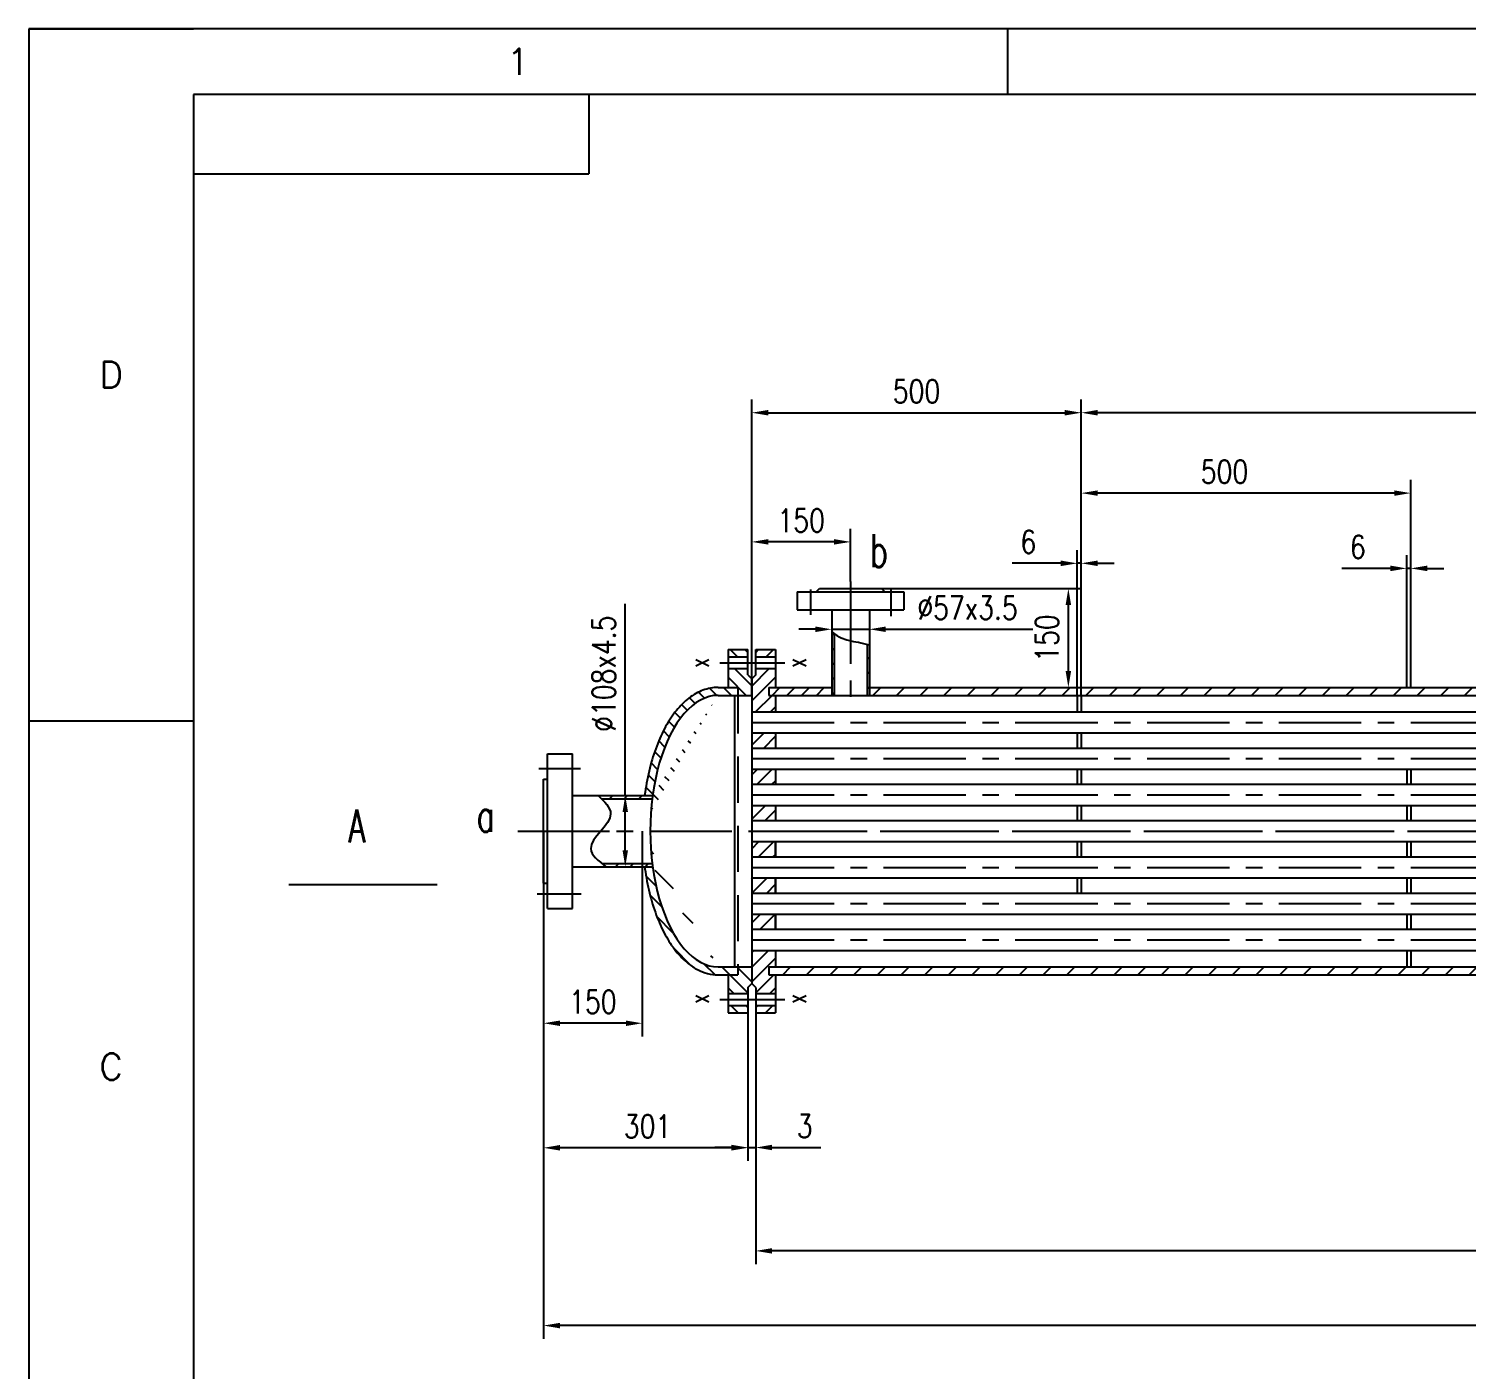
# Model space of a CAD drawing. Extents: x 138 to 6078, y 1607 to 5807.
# Drawn here: x 138 to 2319, y 3772 to 5807 of the extents above; entities that cross this region are included whole.
import ezdxf
from ezdxf.enums import TextEntityAlignment as Align

# ---------------------------------------------------------------- set-up
doc = ezdxf.new("R2010")
doc.units = 0
doc.header["$LTSCALE"] = 10
doc.linetypes.add('CENTER', pattern=[2, 1.25, -0.25, 0.25, -0.25])
doc.linetypes.add('DASHED', pattern=[0.75, 0.5, -0.25])
doc.layers.get('0').update_dxf_attribs({"linetype": 'CONTINUOUS'})
doc.layers.get('DEFPOINTS').update_dxf_attribs({"linetype": 'CONTINUOUS'})
for name, color, linetype in [('1轮廓实线层', 7, 'CONTINUOUS'), ('2细线层', 3, 'CONTINUOUS'), ('3中心线层', 1, 'CENTER'), ('4虚线层', 6, 'DASHED'), ('5剖面线层', 2, 'CONTINUOUS'), ('6文字层', 3, 'CONTINUOUS'), ('7标注层', 4, 'CONTINUOUS'), ('图框层', 7, 'CONTINUOUS')]:
    doc.layers.add(name, color=color, linetype=linetype)
doc.styles.add('PC_TEXTSTYLE', font='romans.shx', dxfattribs={"width": 0.8, "bigfont": 'hzfs.shx'})
doc.dimstyles.new('TH_GBDIM', dxfattribs={"dimscale": 10, "dimtxt": 3.5, "dimasz": 2.5, "dimexe": 2, "dimexo": 0, "dimgap": 1.5, "dimtad": 1, "dimdec": 1, "dimzin": 0, "dimtxsty": 'PC_TEXTSTYLE', "dimcen": 2.5, "dimazin": 3, "dimtfac": 0.714286, "dimtdec": 4, "dimtmove": 0, "dimatfit": 3, "dimtolj": 1, "dimtzin": 0})
pattern_1 = [(45, (0, 116.97), (-11.22532, 11.22532), [])]

# ---------------------------------------------------------------- blocks, each defined once
blk = doc.blocks.new('*D4')
at = {"color": 0, "linetype": 'BYBLOCK', "ltscale": 10}
for p, q in [((1042.8, 4526), (1042.8, 4816.9)), ((986.5, 4526), (1062.8, 4526)), ((1042.8, 4443), (1042.8, 4501)), ((986.5, 4418), (1062.8, 4418))]:
    blk.add_line(p, q, dxfattribs=at)
for points in [[(1038.7, 4501), (1047, 4501), (1042.8, 4526)], [(1038.7, 4443), (1047, 4443), (1042.8, 4418)]]:
    blk.add_solid(points, dxfattribs=at)
at = {"layer": 'DEFPOINTS', "color": 0, "linetype": 'BYBLOCK', "ltscale": 10}
for p in [(986.5, 4526), (986.5, 4418), (1042.8, 4418)]:
    blk.add_point(p, dxfattribs=at)
at = {"color": 3, "linetype": 'BYBLOCK', "ltscale": 10, "insert": (1010.3, 4710.9), "char_height": 35, "attachment_point": 5, "rotation": 90, "style": 'PC_TEXTSTYLE'}
blk.add_mtext('\\A1;∅108x4.5{}{}', dxfattribs=at)
blk = doc.blocks.new('PC_TYDH_BLOCK')
at = {"layer": '2细线层'}
for p in [(60, 0), (0, -12)]:
    blk.add_line(p, (60, -12), dxfattribs=at)
at = {"layer": '6文字层', "style": 'PC_TEXTSTYLE', "width": 1.625933}
blk.add_attdef('图样代号', text='', height=7, rotation=180, dxfattribs=at).set_placement((58.24, -2.4), (2.35, -2.4), align=Align.FIT)
blk = doc.blocks.new('*D11')
at = {"color": 0, "linetype": 'BYBLOCK', "ltscale": 10}
for p, q in [((1331.2, 4778.3), (1306.2, 4778.3)), ((1356.2, 4783.7), (1356.2, 4758.3)), ((1356.2, 4778.3), (1413.2, 4778.3)), ((1413.2, 4783.7), (1413.2, 4758.3)), ((1438.2, 4778.3), (1661.2, 4778.3))]:
    blk.add_line(p, q, dxfattribs=at)
for points in [[(1331.2, 4782.5), (1331.2, 4774.1), (1356.2, 4778.3)], [(1438.2, 4782.5), (1438.2, 4774.1), (1413.2, 4778.3)]]:
    blk.add_solid(points, dxfattribs=at)
at = {"layer": 'DEFPOINTS', "color": 0, "linetype": 'BYBLOCK', "ltscale": 10}
for p in [(1356.2, 4783.7), (1413.2, 4783.7), (1413.2, 4778.3)]:
    blk.add_point(p, dxfattribs=at)
at = {"color": 3, "linetype": 'BYBLOCK', "ltscale": 10, "insert": (1562.2, 4810.8), "char_height": 35, "attachment_point": 5, "style": 'PC_TEXTSTYLE'}
blk.add_mtext('\\A1;∅57x3.5{}{}', dxfattribs=at)
blk = doc.blocks.new('*D12')
at = {"color": 0, "linetype": 'BYBLOCK', "ltscale": 10}
for p, q in [((1234.7, 4703.3), (1234.7, 4930.9)), ((1384.7, 4850.7), (1384.7, 4930.9)), ((1359.7, 4910.9), (1259.7, 4910.9))]:
    blk.add_line(p, q, dxfattribs=at)
for points in [[(1259.7, 4915.1), (1259.7, 4906.8), (1234.7, 4910.9)], [(1359.7, 4915.1), (1359.7, 4906.8), (1384.7, 4910.9)]]:
    blk.add_solid(points, dxfattribs=at)
at = {"layer": 'DEFPOINTS', "color": 0, "linetype": 'BYBLOCK', "ltscale": 10}
for p in [(1234.7, 4910.9), (1384.7, 4850.7), (1234.7, 4703.3)]:
    blk.add_point(p, dxfattribs=at)
at = {"color": 3, "linetype": 'BYBLOCK', "ltscale": 10, "insert": (1309.7, 4943.4), "char_height": 35, "attachment_point": 5, "style": 'PC_TEXTSTYLE'}
blk.add_mtext('\\A1;150{}{}', dxfattribs=at)
blk = doc.blocks.new('*D13')
at = {"color": 0, "linetype": 'BYBLOCK', "ltscale": 10}
for p, q in [((1384.7, 4840), (1735.2, 4840)), ((1715.2, 4715), (1715.2, 4815)), ((1413.2, 4690), (1735.2, 4690))]:
    blk.add_line(p, q, dxfattribs=at)
for points in [[(1711, 4815), (1719.4, 4815), (1715.2, 4840)], [(1711, 4715), (1719.4, 4715), (1715.2, 4690)]]:
    blk.add_solid(points, dxfattribs=at)
at = {"layer": 'DEFPOINTS', "color": 0, "linetype": 'BYBLOCK', "ltscale": 10}
for p in [(1384.7, 4840), (1715.2, 4840), (1413.2, 4690)]:
    blk.add_point(p, dxfattribs=at)
at = {"color": 3, "linetype": 'BYBLOCK', "ltscale": 10, "insert": (1682.7, 4765), "char_height": 35, "attachment_point": 5, "rotation": 90, "style": 'PC_TEXTSTYLE'}
blk.add_mtext('\\A1;150{}{}', dxfattribs=at)
blk = doc.blocks.new('*D14')
at = {"color": 0, "linetype": 'BYBLOCK', "ltscale": 10}
for p, q in [((1234.7, 4678), (1234.7, 5126.9)), ((1734.7, 4678), (1734.7, 5126.9)), ((1259.7, 5106.9), (1709.7, 5106.9))]:
    blk.add_line(p, q, dxfattribs=at)
for points in [[(1259.7, 5111.1), (1259.7, 5102.7), (1234.7, 5106.9)], [(1709.7, 5111.1), (1709.7, 5102.7), (1734.7, 5106.9)]]:
    blk.add_solid(points, dxfattribs=at)
at = {"layer": 'DEFPOINTS', "color": 0, "linetype": 'BYBLOCK', "ltscale": 10}
for p in [(1734.7, 5106.9), (1234.7, 4678), (1734.7, 4678)]:
    blk.add_point(p, dxfattribs=at)
at = {"color": 3, "linetype": 'BYBLOCK', "ltscale": 10, "insert": (1484.7, 5139.4), "char_height": 35, "attachment_point": 5, "style": 'PC_TEXTSTYLE'}
blk.add_mtext('\\A1;500{}{}', dxfattribs=at)
blk = doc.blocks.new('*D15')
at = {"color": 0, "linetype": 'BYBLOCK', "ltscale": 10}
for p, q in [((1728.7, 4678), (1728.7, 4898.4)), ((1734.7, 4678), (1734.7, 4898.4)), ((1703.7, 4878.4), (1630.1, 4878.4)), ((1734.7, 4878.4), (1728.7, 4878.4)), ((1759.7, 4878.4), (1784.7, 4878.4))]:
    blk.add_line(p, q, dxfattribs=at)
for points in [[(1703.7, 4882.6), (1703.7, 4874.2), (1728.7, 4878.4)], [(1759.7, 4882.6), (1759.7, 4874.2), (1734.7, 4878.4)]]:
    blk.add_solid(points, dxfattribs=at)
at = {"layer": 'DEFPOINTS', "color": 0, "linetype": 'BYBLOCK', "ltscale": 10}
for p in [(1734.7, 4878.4), (1728.7, 4678), (1734.7, 4678)]:
    blk.add_point(p, dxfattribs=at)
at = {"color": 3, "linetype": 'BYBLOCK', "ltscale": 10, "insert": (1654.4, 4910.9), "char_height": 35, "attachment_point": 5, "style": 'PC_TEXTSTYLE'}
blk.add_mtext('\\A1;6{}{}', dxfattribs=at)
blk = doc.blocks.new('*D16')
at = {"color": 0, "linetype": 'BYBLOCK', "ltscale": 10}
for p, q in [((1734.7, 4678), (1734.7, 5004.9)), ((2234.7, 4690), (2234.7, 5004.9)), ((2209.7, 4984.9), (1759.7, 4984.9))]:
    blk.add_line(p, q, dxfattribs=at)
for points in [[(1759.7, 4989.1), (1759.7, 4980.8), (1734.7, 4984.9)], [(2209.7, 4989.1), (2209.7, 4980.8), (2234.7, 4984.9)]]:
    blk.add_solid(points, dxfattribs=at)
at = {"layer": 'DEFPOINTS', "color": 0, "linetype": 'BYBLOCK', "ltscale": 10}
for p in [(1734.7, 4984.9), (2234.7, 4690), (1734.7, 4678)]:
    blk.add_point(p, dxfattribs=at)
at = {"color": 3, "linetype": 'BYBLOCK', "ltscale": 10, "insert": (1952.1, 5017.4), "char_height": 35, "attachment_point": 5, "style": 'PC_TEXTSTYLE'}
blk.add_mtext('\\A1;500{}{}', dxfattribs=at)
blk = doc.blocks.new('*D17')
at = {"color": 0, "linetype": 'BYBLOCK', "ltscale": 10}
for p, q in [((2228.7, 4690), (2228.7, 4890.7)), ((2234.7, 4690), (2234.7, 4890.7)), ((2203.7, 4870.7), (2130.1, 4870.7)), ((2234.7, 4870.7), (2228.7, 4870.7)), ((2259.7, 4870.7), (2284.7, 4870.7))]:
    blk.add_line(p, q, dxfattribs=at)
for points in [[(2203.7, 4874.9), (2203.7, 4866.5), (2228.7, 4870.7)], [(2259.7, 4874.9), (2259.7, 4866.5), (2234.7, 4870.7)]]:
    blk.add_solid(points, dxfattribs=at)
at = {"layer": 'DEFPOINTS', "color": 0, "linetype": 'BYBLOCK', "ltscale": 10}
for p in [(2228.7, 4870.7), (2228.7, 4690), (2234.7, 4690)]:
    blk.add_point(p, dxfattribs=at)
at = {"color": 3, "linetype": 'BYBLOCK', "ltscale": 10, "insert": (2154.4, 4903.2), "char_height": 35, "attachment_point": 5, "style": 'PC_TEXTSTYLE'}
blk.add_mtext('\\A1;6{}{}', dxfattribs=at)
blk = doc.blocks.new('*D18')
at = {"color": 0, "linetype": 'BYBLOCK', "ltscale": 10}
for p, q in [((1734.7, 4678), (1734.7, 5126.9)), ((3234.7, 4690), (3234.7, 5126.9)), ((3209.7, 5106.9), (1759.7, 5106.9))]:
    blk.add_line(p, q, dxfattribs=at)
for points in [[(1759.7, 5111.1), (1759.7, 5102.7), (1734.7, 5106.9)], [(3209.7, 5111.1), (3209.7, 5102.7), (3234.7, 5106.9)]]:
    blk.add_solid(points, dxfattribs=at)
at = {"layer": 'DEFPOINTS', "color": 0, "linetype": 'BYBLOCK', "ltscale": 10}
for p in [(1734.7, 5106.9), (3234.7, 4690), (1734.7, 4678)]:
    blk.add_point(p, dxfattribs=at)
at = {"color": 3, "linetype": 'BYBLOCK', "ltscale": 10, "insert": (2484.7, 5139.4), "char_height": 35, "attachment_point": 5, "style": 'PC_TEXTSTYLE'}
blk.add_mtext('\\A1;3x500=1500{}{}', dxfattribs=at)
blk = doc.blocks.new('*D20')
at = {"color": 0, "linetype": 'BYBLOCK', "ltscale": 10}
for p, q in [((918.7, 4472), (918.7, 4160.5)), ((1068.7, 4472), (1068.7, 4160.5)), ((1043.7, 4180.5), (943.7, 4180.5))]:
    blk.add_line(p, q, dxfattribs=at)
for points in [[(943.7, 4184.6), (943.7, 4176.3), (918.7, 4180.5)], [(1043.7, 4184.6), (1043.7, 4176.3), (1068.7, 4180.5)]]:
    blk.add_solid(points, dxfattribs=at)
at = {"layer": 'DEFPOINTS', "color": 0, "linetype": 'BYBLOCK', "ltscale": 10}
for p in [(918.7, 4472), (1068.7, 4472), (918.7, 4180.5)]:
    blk.add_point(p, dxfattribs=at)
at = {"color": 3, "linetype": 'BYBLOCK', "ltscale": 10, "insert": (993.7, 4213), "char_height": 35, "attachment_point": 5, "style": 'PC_TEXTSTYLE'}
blk.add_mtext('\\A1;150{}{}', dxfattribs=at)
blk = doc.blocks.new('*D21')
at = {"color": 0, "linetype": 'BYBLOCK', "ltscale": 10}
for p, q in [((918.7, 4472), (918.7, 3971.5)), ((1228.7, 4196.5), (1228.7, 3971.5)), ((1203.7, 3991.5), (943.7, 3991.5))]:
    blk.add_line(p, q, dxfattribs=at)
for points in [[(943.7, 3995.7), (943.7, 3987.3), (918.7, 3991.5)], [(1203.7, 3995.7), (1203.7, 3987.3), (1228.7, 3991.5)]]:
    blk.add_solid(points, dxfattribs=at)
at = {"layer": 'DEFPOINTS', "color": 0, "linetype": 'BYBLOCK', "ltscale": 10}
for p in [(918.7, 4472), (1228.7, 4196.5), (918.7, 3991.5)]:
    blk.add_point(p, dxfattribs=at)
at = {"color": 3, "linetype": 'BYBLOCK', "ltscale": 10, "insert": (1076.7, 4024), "char_height": 35, "attachment_point": 5, "style": 'PC_TEXTSTYLE'}
blk.add_mtext('\\A1;301{}{}', dxfattribs=at)
blk = doc.blocks.new('*D22')
at = {"color": 0, "linetype": 'BYBLOCK', "ltscale": 10}
for p, q in [((1228.7, 4196.5), (1228.7, 3971.9)), ((1240.7, 4196.5), (1240.7, 3971.9)), ((1203.7, 3991.9), (1178.7, 3991.9)), ((1228.7, 3991.9), (1240.7, 3991.9)), ((1265.7, 3991.9), (1339.4, 3991.9))]:
    blk.add_line(p, q, dxfattribs=at)
for points in [[(1203.7, 3996.1), (1203.7, 3987.8), (1228.7, 3991.9)], [(1265.7, 3996.1), (1265.7, 3987.8), (1240.7, 3991.9)]]:
    blk.add_solid(points, dxfattribs=at)
at = {"layer": 'DEFPOINTS', "color": 0, "linetype": 'BYBLOCK', "ltscale": 10}
for p in [(1228.7, 4196.5), (1240.7, 4196.5), (1240.7, 3991.9)]:
    blk.add_point(p, dxfattribs=at)
at = {"color": 3, "linetype": 'BYBLOCK', "ltscale": 10, "insert": (1315.1, 4024.4), "char_height": 35, "attachment_point": 5, "style": 'PC_TEXTSTYLE'}
blk.add_mtext('\\A1;3{}{}', dxfattribs=at)
blk = doc.blocks.new('*D23')
at = {"color": 0, "linetype": 'BYBLOCK', "ltscale": 10}
for p, q in [((1240.7, 4313.5), (1240.7, 3932)), ((3731.7, 4313.5), (3731.7, 3932)), ((3706.7, 3952), (1265.7, 3952))]:
    blk.add_line(p, q, dxfattribs=at)
for points in [[(1265.7, 3956.2), (1265.7, 3947.9), (1240.7, 3952)], [(3706.7, 3956.2), (3706.7, 3947.9), (3731.7, 3952)]]:
    blk.add_solid(points, dxfattribs=at)
at = {"layer": 'DEFPOINTS', "color": 0, "linetype": 'BYBLOCK', "ltscale": 10}
for p in [(1240.7, 4313.5), (3731.7, 4313.5), (1240.7, 3952)]:
    blk.add_point(p, dxfattribs=at)
at = {"color": 3, "linetype": 'BYBLOCK', "ltscale": 10, "insert": (2486.2, 3984.5), "char_height": 35, "attachment_point": 5, "style": 'PC_TEXTSTYLE'}
blk.add_mtext('\\A1;2500{}{}', dxfattribs=at)
blk = doc.blocks.new('*D24')
at = {"color": 0, "linetype": 'BYBLOCK', "ltscale": 10}
for p, q in [((918.7, 4589), (918.7, 3818.7)), ((4050.7, 4589), (4050.7, 3818.7)), ((4025.7, 3838.7), (943.7, 3838.7))]:
    blk.add_line(p, q, dxfattribs=at)
for points in [[(943.7, 3842.9), (943.7, 3834.5), (918.7, 3838.7)], [(4025.7, 3842.9), (4025.7, 3834.5), (4050.7, 3838.7)]]:
    blk.add_solid(points, dxfattribs=at)
at = {"layer": 'DEFPOINTS', "color": 0, "linetype": 'BYBLOCK', "ltscale": 10}
for p in [(918.7, 4589), (4050.7, 4589), (918.7, 3838.7)]:
    blk.add_point(p, dxfattribs=at)
at = {"color": 3, "linetype": 'BYBLOCK', "ltscale": 10, "insert": (2484.7, 3871.2), "char_height": 35, "attachment_point": 5, "style": 'PC_TEXTSTYLE'}
blk.add_mtext('\\A1;3108{}{}', dxfattribs=at)

msp = doc.modelspace()

# ---------------------------------------------------------------- hatches: boundary and pattern name
at = {"layer": '5剖面线层', "ltscale": 10}
h = msp.add_hatch(dxfattribs=at)
h.set_pattern_fill('ANSI31', color=256, scale=5, style=0)
h.set_pattern_definition(pattern_1)
edge = h.paths.add_edge_path()
edge.add_spline(control_points=[(1359.72, 4888.74), (1358.59, 4889.55), (1357.42, 4890.43), (1356.22, 4891.38)], knot_values=[22.3236651, 22.3236651, 22.3236651, 22.3236651, 23.8239115, 23.8239115, 23.8239115, 23.8239115], degree=3, periodic=0)
edge.add_line((1356.22, 4891.38), (1356.22, 4795.01))
edge.add_line((1356.22, 4795.01), (1359.72, 4795.01))
edge.add_line((1359.72, 4795.01), (1359.72, 4888.74))
edge = h.paths.add_edge_path()
edge.add_spline(control_points=[(1413.22, 4871.44), (1412.01, 4871.81), (1410.85, 4872.16), (1409.72, 4872.47)], knot_values=[56.8584505, 56.8584505, 56.8584505, 56.8584505, 59.0071682, 59.0071682, 59.0071682, 59.0071682], degree=3, periodic=0)
edge.add_line((1409.72, 4872.47), (1409.72, 4795.01))
edge.add_line((1409.72, 4795.01), (1413.22, 4795.01))
edge.add_line((1413.22, 4795.01), (1413.22, 4871.44))
h = msp.add_hatch(dxfattribs=at)
h.set_pattern_fill('ANSI31', color=256, scale=5, angle=90, style=0)
h.set_pattern_definition([(135, (0, 116.97), (-11.22532, -11.22532), [])])
h.paths.add_polyline_path([(1198.72, 4864.51), (1198.72, 4853.51), (1228.72, 4853.51), (1228.72, 4864.51)])
h.paths.add_polyline_path([(1213.72, 4807.01), (1213.72, 4795.01), (1234.72, 4795.01), (1234.72, 4820.23), (1228.72, 4826.23), (1228.72, 4835.51), (1198.72, 4835.51), (1198.72, 4807.01)])
edge = h.paths.add_edge_path()
edge.add_spline(control_points=[(1183.72, 4807.01), (1179.84, 4807.01), (1175.95, 4806.65), (1168.28, 4805.24), (1164.48, 4804.19), (1157.04, 4801.43), (1153.4, 4799.72), (1146.29, 4795.71), (1142.83, 4793.4), (1132.71, 4785.63), (1126.36, 4779.32), (1114.55, 4764.79), (1109.07, 4756.56), (1099.07, 4738.45), (1094.54, 4728.56), (1086.51, 4707.44), (1083, 4696.2), (1077.1, 4672.71), (1074.7, 4660.46), (1072.65, 4646.27), (1072.43, 4644.64), (1072.21, 4643.01)], knot_values=[0, 0, 0, 0, 0.0916884, 0.0916884, 0.1833767, 0.1833767, 0.2750651, 0.2750651, 0.3667534, 0.3667534, 0.5513163, 0.5513163, 0.7358791, 0.7358791, 0.9204419, 0.9204419, 1.1050048, 1.1050048, 1.2895676, 1.2895676, 1.313429, 1.313429, 1.313429, 1.313429], degree=3, periodic=0)
edge.add_line((1072.21, 4643.01), (1084.32, 4643.01))
edge.add_ellipse((1183.72, 4589.01), major_axis=(0, 206), ratio=0.5, start_angle=0, end_angle=74.80316, ccw=False)
edge.add_line((1183.72, 4795.01), (1213.72, 4795.01))
edge.add_line((1213.72, 4795.01), (1213.72, 4807.01))
edge.add_line((1213.72, 4807.01), (1183.72, 4807.01))
edge = h.paths.add_edge_path()
edge.add_ellipse((1183.72, 4589.01), major_axis=(0, 206), ratio=0.5, start_angle=105.19684, end_angle=180, ccw=False)
edge.add_line((1084.32, 4535.01), (1072.21, 4535.01))
edge.add_spline(control_points=[(1072.21, 4535.01), (1072.35, 4533.97), (1072.49, 4532.94), (1074.39, 4519.32), (1076.74, 4507.03), (1082.53, 4483.45), (1085.99, 4472.15), (1093.93, 4450.9), (1098.41, 4440.94), (1108.32, 4422.67), (1113.75, 4414.36), (1125.48, 4399.64), (1131.79, 4393.24), (1143.04, 4384.37), (1147.75, 4381.3), (1157.51, 4376.3), (1162.55, 4374.35), (1172.86, 4371.72), (1178.11, 4371.04), (1183.49, 4371.01), (1183.6, 4371.01), (1183.72, 4371.01)], knot_values=[1.8281635, 1.8281635, 1.8281635, 1.8281635, 1.8432561, 1.8432561, 2.027819, 2.027819, 2.2123818, 2.2123818, 2.3969447, 2.3969447, 2.5815075, 2.5815075, 2.7660704, 2.7660704, 2.890348, 2.890348, 3.0146257, 3.0146257, 3.1389033, 3.1389033, 3.1415927, 3.1415927, 3.1415927, 3.1415927], degree=3, periodic=0)
edge.add_line((1183.72, 4371.01), (1213.72, 4371.01))
edge.add_line((1213.72, 4371.01), (1213.72, 4383.01))
edge.add_line((1213.72, 4383.01), (1183.72, 4383.01))
h.paths.add_polyline_path([(1228.72, 4342.51), (1228.72, 4351.78), (1234.72, 4357.78), (1234.72, 4383.01), (1213.72, 4383.01), (1213.72, 4371.01), (1198.72, 4371.01), (1198.72, 4342.51)])
h.paths.add_polyline_path([(1228.72, 4313.51), (1228.72, 4324.51), (1198.72, 4324.51), (1198.72, 4313.51)])
h = msp.add_hatch(dxfattribs=at)
h.set_pattern_fill('ANSI31', color=256, scale=5, style=0)
h.set_pattern_definition(pattern_1)
h.paths.add_polyline_path([(1270.72, 4853.51), (1270.72, 4864.51), (1240.72, 4864.51), (1240.72, 4853.51)])
h.paths.add_polyline_path([(1234.72, 4820.23), (1234.72, 4770.01), (1270.72, 4770.01), (1270.72, 4795.01), (1260.72, 4795.01), (1260.72, 4807.01), (1270.72, 4807.01), (1270.72, 4835.51), (1240.72, 4835.51), (1240.72, 4826.23)])
h.paths.add_polyline_path([(1234.72, 4357.78), (1240.72, 4351.78), (1240.72, 4342.51), (1270.72, 4342.51), (1270.72, 4371.01), (1260.72, 4371.01), (1260.72, 4383.01), (1270.72, 4383.01), (1270.72, 4408.01), (1234.72, 4408.01)])
h.paths.add_polyline_path([(1270.72, 4313.51), (1270.72, 4324.51), (1240.72, 4324.51), (1240.72, 4313.51)])
h = msp.add_hatch(dxfattribs=at)
h.set_pattern_fill('ANSI31', color=256, scale=5, style=0)
h.set_pattern_definition(pattern_1)
h.paths.add_polyline_path([(1260.72, 4807.01), (1260.72, 4795.01), (1356.22, 4795.01), (1356.22, 4807.01)])
h = msp.add_hatch(dxfattribs=at)
h.set_pattern_fill('ANSI31', color=256, scale=8, style=0)
h.paths.add_polyline_path([(3708.72, 4807.01), (1413.22, 4807.01), (1413.22, 4795.01), (3708.72, 4795.01)])
h.paths.add_polyline_path([(3556.22, 4383.01), (1260.72, 4383.01), (1260.72, 4371.01), (3556.22, 4371.01)])
h = msp.add_hatch(dxfattribs=at)
h.set_pattern_fill('ANSI31', color=256, scale=5, style=0)
h.set_pattern_definition(pattern_1)
h.paths.add_polyline_path([(1270.72, 4715.01), (1270.72, 4738.01), (1234.72, 4738.01), (1234.72, 4715.01)])
h.paths.add_polyline_path([(1270.72, 4660.01), (1270.72, 4683.01), (1234.72, 4683.01), (1234.72, 4660.01)])
h.paths.add_polyline_path([(1234.72, 4628.01), (1234.72, 4605.01), (1270.72, 4605.01), (1270.72, 4628.01)])
h.paths.add_polyline_path([(1234.72, 4573.01), (1234.72, 4550.01), (1270.72, 4550.01), (1270.72, 4573.01)])
h.paths.add_polyline_path([(1270.72, 4495.01), (1270.72, 4518.01), (1234.72, 4518.01), (1234.72, 4495.01)])
h.paths.add_polyline_path([(1234.72, 4463.01), (1234.72, 4440.01), (1270.72, 4440.01), (1270.72, 4463.01)])
at = {"layer": '5剖面线层', "ltscale": 14}
h = msp.add_hatch(dxfattribs=at)
h.set_pattern_fill('ANSI31', color=256, scale=5, style=0)
h.set_pattern_definition(pattern_1)
edge = h.paths.add_edge_path()
edge.add_ellipse((1183.72, 4589.01), major_axis=(0, 206), ratio=0.5, start_angle=74.80316, end_angle=76.23949, ccw=False)
edge.add_line((1084.32, 4643.01), (1001.65, 4643.01))
edge.add_spline(control_points=[(1001.65, 4643.01), (1003.38, 4641.34), (1005.11, 4639.68), (1006.78, 4638.01)], knot_values=[0, 0, 0, 0, 6.1512057, 6.1512057, 6.1512057, 6.1512057], degree=3, periodic=0)
edge.add_line((1006.78, 4638.01), (1083.67, 4638.01))
edge = h.paths.add_edge_path()
edge.add_ellipse((1183.72, 4589.01), major_axis=(0, 206), ratio=0.5, start_angle=103.76051, end_angle=105.19684, ccw=False)
edge.add_line((1083.67, 4540.01), (1007.11, 4540.01))
edge.add_spline(control_points=[(1007.11, 4540.01), (1009.17, 4538.34), (1011.3, 4536.67), (1013.43, 4535.01)], knot_values=[123.5565528, 123.5565528, 123.5565528, 123.5565528, 130.2932524, 130.2932524, 130.2932524, 130.2932524], degree=3, periodic=0)
edge.add_line((1013.43, 4535.01), (1084.32, 4535.01))

# ---------------------------------------------------------------- linework, layer by layer
at = {"ltscale": 14}
for p, q in [((1198.72, 4864.51), (1198.72, 4807.01)), ((1198.72, 4864.51), (1228.72, 4864.51)), ((1228.72, 4826.23), (1228.72, 4864.51)), ((1240.72, 4864.51), (1270.72, 4864.51)), ((1240.72, 4826.23), (1240.72, 4864.51)), ((1270.72, 4864.51), (1270.72, 4807.01)), ((1198.72, 4853.51), (1228.72, 4853.51)), ((1240.72, 4853.51), (1270.72, 4853.51)), ((1198.72, 4835.51), (1228.72, 4835.51)), ((1228.72, 4826.23), (1234.72, 4820.23)), ((1240.72, 4826.23), (1234.72, 4820.23)), ((1240.72, 4835.51), (1270.72, 4835.51)), ((1183.72, 4807.01), (1213.72, 4807.01)), ((1234.72, 4820.23), (1234.72, 4357.78)), ((1260.72, 4807.01), (1356.22, 4807.01)), ((1260.72, 4807.01), (1260.72, 4795.01)), ((1413.22, 4807.01), (3708.72, 4807.01)), ((1183.72, 4795.01), (1234.72, 4795.01)), ((1208.72, 4795.01), (1208.72, 4383.01)), ((1260.72, 4795.01), (3708.72, 4795.01)), ((1270.72, 4795.01), (1270.72, 4770.01)), ((1728.72, 4795.01), (1728.72, 4770.01)), ((1734.72, 4795.01), (1734.72, 4770.01)), ((1270.72, 4738.01), (1270.72, 4715.01)), ((1728.72, 4738.01), (1728.72, 4715.01)), ((1734.72, 4738.01), (1734.72, 4715.01)), ((1270.72, 4683.01), (1270.72, 4660.01)), ((1728.72, 4683.01), (1728.72, 4660.01)), ((1734.72, 4683.01), (1734.72, 4660.01)), ((2228.72, 4683.01), (2228.72, 4660.01)), ((2234.72, 4683.01), (2234.72, 4660.01)), ((1270.72, 4628.01), (1270.72, 4605.01)), ((1728.72, 4628.01), (1728.72, 4605.01)), ((1734.72, 4628.01), (1734.72, 4605.01)), ((2228.72, 4628.01), (2228.72, 4605.01)), ((2234.72, 4628.01), (2234.72, 4605.01)), ((1270.72, 4573.01), (1270.72, 4550.01)), ((1270.72, 4550.01), (1270.72, 4573.01)), ((1728.72, 4573.01), (1728.72, 4550.01)), ((1734.72, 4573.01), (1734.72, 4550.01)), ((2228.72, 4573.01), (2228.72, 4550.01)), ((2234.72, 4573.01), (2234.72, 4550.01)), ((1270.72, 4495.01), (1270.72, 4518.01)), ((1270.72, 4518.01), (1270.72, 4495.01)), ((1728.72, 4518.01), (1728.72, 4495.01)), ((1734.72, 4518.01), (1734.72, 4495.01)), ((2228.72, 4518.01), (2228.72, 4495.01)), ((2234.72, 4518.01), (2234.72, 4495.01)), ((1270.72, 4440.01), (1270.72, 4463.01)), ((1270.72, 4463.01), (1270.72, 4440.01)), ((2228.72, 4463.01), (2228.72, 4440.01)), ((2234.72, 4463.01), (2234.72, 4440.01)), ((1270.72, 4408.01), (1270.72, 4383.01)), ((2228.72, 4408.01), (2228.72, 4383.01)), ((2234.72, 4408.01), (2234.72, 4383.01)), ((1183.72, 4383.01), (1234.72, 4383.01)), ((1183.72, 4371.01), (1213.72, 4371.01)), ((1198.72, 4371.01), (1198.72, 4313.51)), ((1260.72, 4383.01), (3708.72, 4383.01)), ((1260.72, 4383.01), (1260.72, 4371.01)), ((1260.72, 4371.01), (3556.22, 4371.01)), ((1270.72, 4371.01), (1270.72, 4313.51)), ((1198.72, 4342.51), (1228.72, 4342.51)), ((1228.72, 4351.78), (1234.72, 4357.78)), ((1228.72, 4351.78), (1228.72, 4313.51)), ((1240.72, 4351.78), (1234.72, 4357.78)), ((1240.72, 4351.78), (1240.72, 4313.51)), ((1240.72, 4342.51), (1270.72, 4342.51)), ((1198.72, 4324.51), (1228.72, 4324.51)), ((1240.72, 4324.51), (1270.72, 4324.51)), ((1198.72, 4313.51), (1228.72, 4313.51)), ((1208.72, 4313.51), (1228.72, 4313.51)), ((1240.72, 4313.51), (1270.72, 4313.51)), ((1240.72, 4313.51), (1270.72, 4313.51))]:
    msp.add_line(p, q, dxfattribs=at)
at = {"ltscale": 10}
for p, q in [((1234.72, 4770.01), (2840.72, 4770.01)), ((1234.72, 4738.01), (2840.72, 4738.01)), ((1234.72, 4715.01), (3734.72, 4715.01)), ((924.72, 4706.51), (962.72, 4706.51)), ((924.72, 4471.51), (924.72, 4706.51)), ((962.72, 4471.51), (962.72, 4706.51)), ((918.72, 4510.01), (918.72, 4668.01)), ((918.72, 4668.01), (924.72, 4668.01)), ((1234.72, 4683.01), (3734.72, 4683.01)), ((1234.72, 4660.01), (3734.72, 4660.01)), ((962.72, 4643.01), (1084.32, 4643.01)), ((1006.78, 4638.01), (1084.32, 4638.01)), ((1234.72, 4628.01), (3734.72, 4628.01)), ((1234.72, 4605.01), (3734.72, 4605.01)), ((1234.72, 4573.01), (3734.72, 4573.01)), ((1007.11, 4540.01), (1084.32, 4540.01)), ((1234.72, 4550.01), (3734.72, 4550.01)), ((962.72, 4535.01), (1084.32, 4535.01)), ((1234.72, 4518.01), (3734.72, 4518.01)), ((918.72, 4510.01), (924.72, 4510.01)), ((1234.72, 4495.01), (3734.72, 4495.01)), ((924.72, 4471.51), (962.72, 4471.51)), ((1234.72, 4463.01), (3734.72, 4463.01)), ((1234.72, 4440.01), (3228.72, 4440.01)), ((1234.72, 4408.01), (3228.72, 4408.01))]:
    msp.add_line(p, q, dxfattribs=at)
at = {"ltscale": 14}
msp.add_ellipse((1183.72, 4589.01), major_axis=(0, 206), ratio=0.5, start_param=0, end_param=3.1415927, dxfattribs=at)
for points, knots in [([(1183.72, 4807.01), (1179.84, 4807.01), (1175.95, 4806.65), (1168.28, 4805.24), (1164.48, 4804.19), (1157.04, 4801.43), (1153.4, 4799.72), (1146.29, 4795.71), (1142.83, 4793.4), (1132.71, 4785.63), (1126.36, 4779.32), (1114.55, 4764.79), (1109.07, 4756.56), (1099.07, 4738.45), (1094.54, 4728.56), (1086.51, 4707.44), (1083, 4696.2), (1077.1, 4672.71), (1074.7, 4660.46), (1072.65, 4646.27), (1072.43, 4644.64), (1072.21, 4643.01)], [0, 0, 0, 0, 0.0916884, 0.0916884, 0.1833767, 0.1833767, 0.2750651, 0.2750651, 0.3667534, 0.3667534, 0.5513163, 0.5513163, 0.7358791, 0.7358791, 0.9204419, 0.9204419, 1.1050048, 1.1050048, 1.2895676, 1.2895676, 1.313429, 1.313429, 1.313429, 1.313429]), ([(1072.21, 4535.01), (1072.35, 4533.97), (1072.49, 4532.94), (1074.39, 4519.32), (1076.74, 4507.03), (1082.53, 4483.45), (1085.99, 4472.15), (1093.93, 4450.9), (1098.41, 4440.94), (1108.32, 4422.67), (1113.75, 4414.36), (1125.48, 4399.64), (1131.79, 4393.24), (1143.04, 4384.37), (1147.75, 4381.3), (1157.51, 4376.3), (1162.55, 4374.35), (1172.86, 4371.72), (1178.11, 4371.04), (1183.49, 4371.01), (1183.6, 4371.01), (1183.72, 4371.01)], [1.8281635, 1.8281635, 1.8281635, 1.8281635, 1.8432561, 1.8432561, 2.027819, 2.027819, 2.2123818, 2.2123818, 2.3969447, 2.3969447, 2.5815075, 2.5815075, 2.7660704, 2.7660704, 2.890348, 2.890348, 3.0146257, 3.0146257, 3.1389033, 3.1389033, 3.1415927, 3.1415927, 3.1415927, 3.1415927])]:
    msp.add_open_spline(points, degree=3, knots=knots, dxfattribs=at)
at = {"layer": '1轮廓实线层', "ltscale": 10}
for p, q in [((1303.72, 4952.01), (1465.72, 4952.01)), ((1303.72, 4952.01), (1303.72, 4925.01)), ((1332.72, 4952.01), (1337.72, 4957.01)), ((1337.72, 4957.01), (1431.72, 4957.01)), ((1436.72, 4952.01), (1431.72, 4957.01)), ((1465.72, 4952.01), (1465.72, 4925.01)), ((1303.72, 4925.01), (1465.72, 4925.01)), ((1356.22, 4925.01), (1356.22, 4795.01)), ((1413.22, 4925.01), (1413.22, 4795.01)), ((1359.72, 4888.74), (1359.72, 4795.01)), ((1409.72, 4872.47), (1409.72, 4795.01))]:
    msp.add_line(p, q, dxfattribs=at)
at = {"layer": '2细线层', "ltscale": 10}
msp.add_open_spline([(1356.22, 4891.38), (1367.25, 4882.67), (1387.38, 4876.04), (1400.31, 4875.45), (1413.22, 4871.44)], degree=3, knots=[22.3236651, 22.3236651, 22.3236651, 22.3236651, 36.0261585, 59.0071682, 59.0071682, 59.0071682, 59.0071682], dxfattribs=at)
at = {"layer": '2细线层', "ltscale": 14}
msp.add_spline([(1001.65, 4643.01), (1020.61, 4615.14), (990.38, 4562.41), (1013.43, 4535.01)], degree=3, dxfattribs=at)
at = {"layer": '3中心线层', "ltscale": 10}
for p, q in [((1323.72, 4955.55), (1323.72, 4917.32)), ((1384.72, 4967.69), (1384.72, 4785.5)), ((1445.72, 4954.91), (1445.72, 4914.95)), ((1234.72, 4754.01), (2852.41, 4754.01)), ((1234.72, 4699.01), (3734.72, 4699.01)), ((911.89, 4684.01), (974.65, 4684.01)), ((1234.72, 4644.01), (3734.72, 4644.01)), ((879.67, 4589.01), (4038.46, 4589.01)), ((901.43, 4589.01), (1018.72, 4589.01)), ((1234.72, 4589.01), (3734.72, 4589.01)), ((1234.72, 4534.01), (3734.72, 4534.01)), ((908.9, 4494.01), (976.14, 4494.01)), ((1234.72, 4479.01), (3734.72, 4479.01)), ((1234.72, 4424.01), (3390.7, 4424.01))]:
    msp.add_line(p, q, dxfattribs=at)
at = {"layer": '3中心线层', "ltscale": 14}
for p, q in [((1186.27, 4844.51), (1285.14, 4844.51)), ((1186.27, 4333.51), (1285.14, 4333.51)), ((1186.27, 4333.51), (1285.14, 4333.51))]:
    msp.add_line(p, q, dxfattribs=at)
at = {"layer": '4虚线层', "ltscale": 14}
msp.add_line((1213.72, 4807.01), (1213.72, 4371.01), dxfattribs=at)
at = {"layer": '6文字层', "ltscale": 14}
msp.add_line((532.2, 4507.99), (757.32, 4507.99), dxfattribs=at)
msp.add_lwpolyline([(757.32, 4507.99, 0, 3, 0), (657, 4507.99, 3, 3, 0)], format="xyseb", dxfattribs=at)
at = {"layer": '图框层', "color": 3, "ltscale": 10}
for p, q in [((6077.67, 5806.51), (137.67, 5806.51)), ((137.67, 5806.51), (137.67, 1606.51)), ((137.67, 5806.51), (387.67, 5806.51)), ((137.67, 4756.51), (387.67, 4756.51))]:
    msp.add_line(p, q, dxfattribs=at)
at = {"layer": '图框层', "color": 3}
for p, q in [((137.67, 5806.51), (137.67, 5706.51)), ((1622.67, 5806.51), (1622.67, 5706.51))]:
    msp.add_line(p, q, dxfattribs=at)
at = {"layer": '图框层', "color": 7, "ltscale": 10}
for p, q in [((5977.67, 5706.51), (387.67, 5706.51)), ((387.67, 5706.51), (387.67, 1706.51))]:
    msp.add_line(p, q, dxfattribs=at)

# ---------------------------------------------------------------- block references
at = {"layer": '图框层', "ltscale": 10, "xscale": 10, "yscale": 10, "zscale": 10}
msp.add_blockref('PC_TYDH_BLOCK', (387.67, 5706.51), dxfattribs=at)

# ---------------------------------------------------------------- texts
at = {"layer": '6文字层', "ltscale": 10, "style": 'PC_TEXTSTYLE', "width": 0.667}
msp.add_text('b', height=50, dxfattribs=at).set_placement((1414.1, 4989.63))
for p in [(1169.81, 4837.25), (1317.16, 4837.25), (1169.81, 4327.43), (1317.16, 4327.43)]:
    msp.add_text('x', height=30, rotation=90, dxfattribs=at).set_placement(p)
at = {"layer": '6文字层', "ltscale": 14, "style": 'PC_TEXTSTYLE', "width": 0.667}
for s, p in [('A', (622.74, 4571.57)), ('a', (817.42, 4587.79))]:
    msp.add_text(s, height=50, dxfattribs=at).set_placement(p)
at = {"layer": '图框层', "color": 3, "style": 'PC_TEXTSTYLE'}
for s, p in [('1', (880.17, 5756.51)), ('D', (262.67, 5281.51)), ('C', (262.67, 4231.51))]:
    msp.add_text(s, height=40, dxfattribs=at).set_placement(p, align=Align.MIDDLE)

# ---------------------------------------------------------------- dimensions: what is measured, and where the dimension line sits
at = {"layer": '7标注层', "ltscale": 10}
for base, p1, p2, text, picture, middle in [((1734.72, 5223.88), (1234.72, 4795.01), (1734.72, 4795.01), '500{}{}', '*D14', (1484.72, 5223.88)), ((1734.72, 5223.88), (3234.72, 4807.01), (1734.72, 4795.01), '3x500=1500{}{}', '*D18', (2484.72, 5223.88)), ((1734.72, 5101.92), (2234.72, 4807.01), (1734.72, 4795.01), '500{}{}', '*D16', (1952.05, 5101.92)), ((1734.72, 4995.37), (1728.72, 4795.01), (1734.72, 4795.01), '6{}{}', '*D15', (1654.38, 4995.37)), ((2228.72, 4987.66), (2234.72, 4807.01), (2228.72, 4807.01), '6{}{}', '*D17', (2154.38, 4987.66)), ((918.72, 4108.46), (1228.72, 4313.51), (918.72, 4589.01), '301{}{}', '*D21', (1076.72, 4108.46))]:
    dim = msp.add_linear_dim(base=base, p1=p1, p2=p2, text=text, dimstyle='TH_GBDIM', override={"dimgap": 1.5, "dimtad": 1, "dimjust": 0, "dimse1": 0, "dimse2": 0, "dimsd1": 0, "dimsd2": 0, "dimclrt": 3, "dimtvp": 0}, dxfattribs=at)
    dim.commit()
    dim.dimension.update_dxf_attribs({"geometry": picture, "text_midpoint": middle, "dimtype": 160, "insert": (0, 116.97)})
for base, p1, p2, text, picture, middle in [((1234.72, 5027.91), (1384.72, 4967.69), (1234.72, 4820.23), '150{}{}', '*D12', (1309.72, 5060.41)), ((918.72, 4297.42), (1068.72, 4589.01), (918.72, 4589.01), '150{}{}', '*D20', (993.72, 4329.92)), ((1240.72, 4108.91), (1228.72, 4313.51), (1240.72, 4313.51), '3{}{}', '*D22', (1315.05, 4141.41))]:
    dim = msp.add_linear_dim(base=base, p1=p1, p2=p2, text=text, dimstyle='TH_GBDIM', override={"dimgap": 1.5, "dimtad": 1, "dimjust": 0, "dimse1": 0, "dimse2": 0, "dimsd1": 0, "dimsd2": 0, "dimclrt": 3, "dimtvp": 0}, dxfattribs=at)
    dim.commit()
    dim.dimension.update_dxf_attribs({"geometry": picture, "text_midpoint": middle, "insert": (0, 116.97)})
dim = msp.add_linear_dim(base=(1715.21, 4957.01), p1=(1413.22, 4807.01), p2=(1384.72, 4957.01), angle=90, text='150{}{}', dimstyle='TH_GBDIM', override={"dimgap": 1.5, "dimtad": 1, "dimjust": 0, "dimse1": 0, "dimse2": 0, "dimsd1": 0, "dimsd2": 0, "dimclrt": 3, "dimtvp": 0}, dxfattribs=at)
dim.commit()
dim.dimension.update_dxf_attribs({"geometry": '*D13', "text_midpoint": (1715.21, 4882.01), "dimtype": 160, "insert": (0, 116.97)})
at = {"layer": '7标注层', "ltscale": 14}
dim = msp.add_linear_dim(base=(1042.84, 4535.01), p1=(986.46, 4643.01), p2=(986.46, 4535.01), angle=270, text='%%c108x4.5{}{}', dimstyle='TH_GBDIM', override={"dimgap": 1.5, "dimtad": 1, "dimjust": 0, "dimse1": 0, "dimse2": 0, "dimsd1": 0, "dimsd2": 0, "dimclrt": 3, "dimtvp": 0}, dxfattribs=at)
dim.commit()
dim.dimension.update_dxf_attribs({"geometry": '*D4', "text_midpoint": (1042.84, 4827.83), "dimtype": 161, "insert": (0, 116.97)})
at = {"layer": '7标注层', "ltscale": 10}
dim = msp.add_aligned_dim(p1=(1356.22, 4900.63), p2=(1413.22, 4900.63), distance=-5.35, text='%%c57x3.5{}{}', dimstyle='TH_GBDIM', override={"dimgap": 1.5, "dimtad": 1, "dimjust": 0, "dimse1": 0, "dimse2": 0, "dimsd1": 0, "dimsd2": 0, "dimclrt": 3, "dimtvp": 0}, dxfattribs=at)
dim.commit()
dim.dimension.update_dxf_attribs({"geometry": '*D11', "text_midpoint": (1562.22, 4927.78), "insert": (0, 116.97)})
for base, p1, p2, text, picture, middle in [((918.72, 3838.7), (4050.72, 4589.01), (918.72, 4589.01), '3108{}{}', '*D24', (2484.72, 3838.7)), ((1240.72, 3952.02), (3731.72, 4313.51), (1240.72, 4313.51), '2500{}{}', '*D23', (2486.22, 3952.02))]:
    dim = msp.add_linear_dim(base=base, p1=p1, p2=p2, text=text, dimstyle='TH_GBDIM', override={"dimgap": 1.5, "dimtad": 1, "dimjust": 0, "dimse1": 0, "dimse2": 0, "dimsd1": 0, "dimsd2": 0, "dimclrt": 3, "dimtvp": 0}, dxfattribs=at)
    dim.commit()
    dim.dimension.update_dxf_attribs({"geometry": picture, "text_midpoint": middle, "dimtype": 160})

doc.saveas('drawing.dxf')
